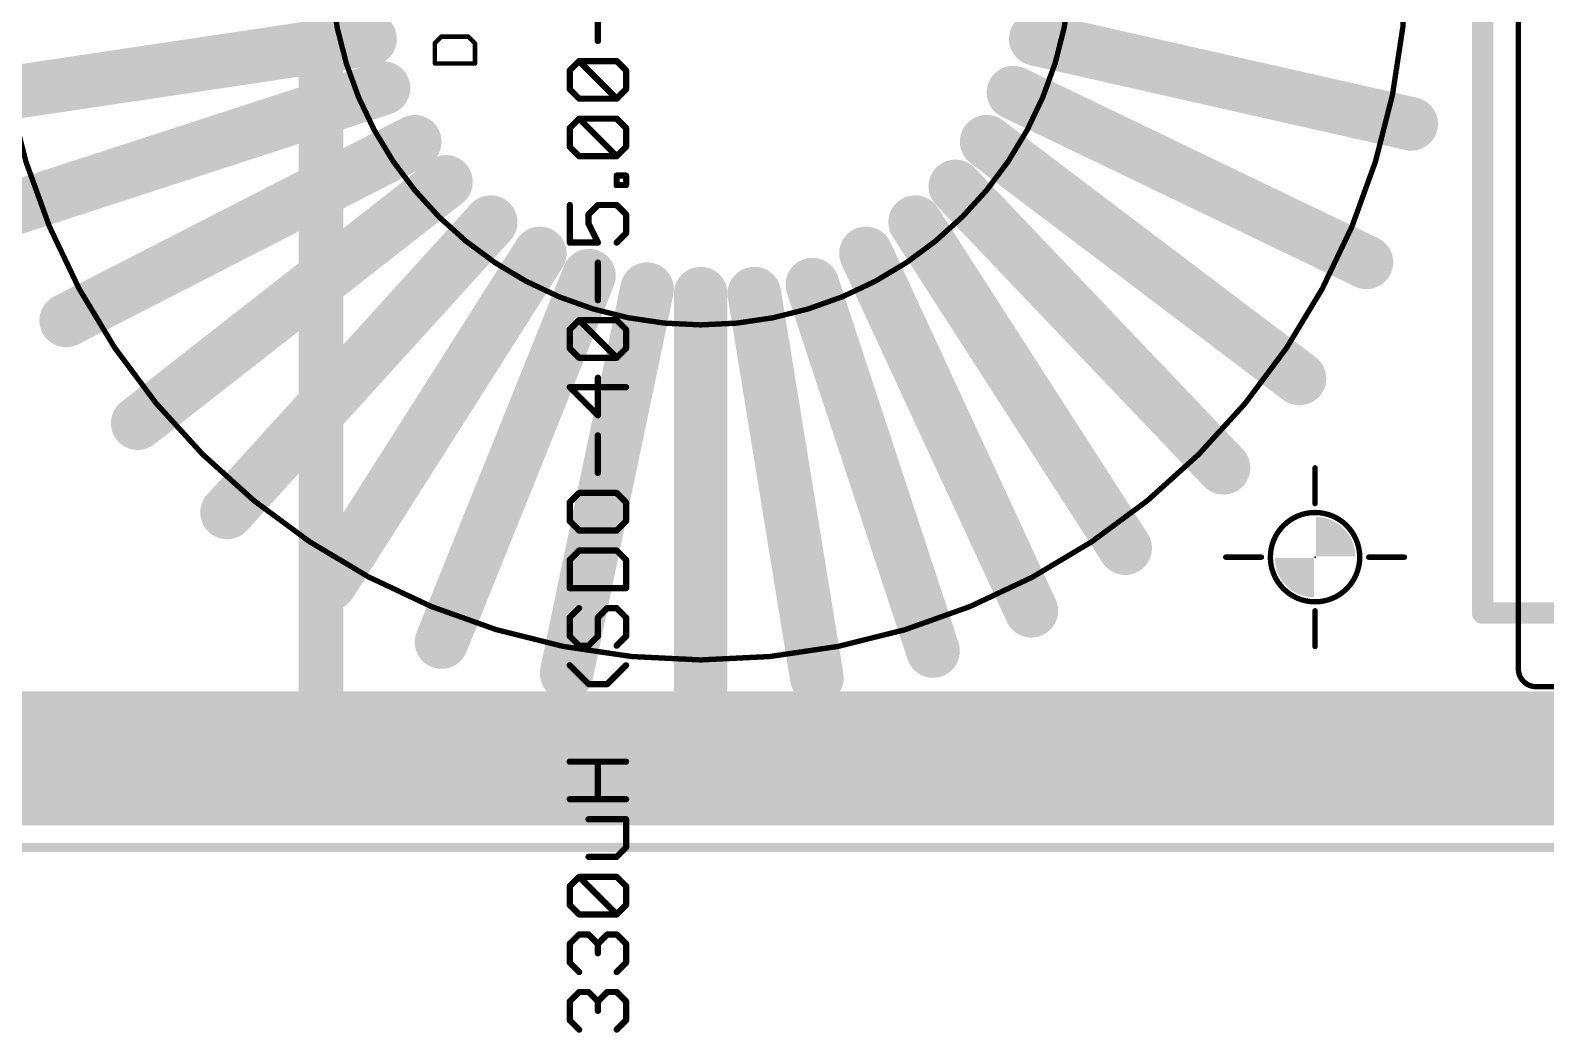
# Model space of a CAD drawing. Extents: x 0 to 165, y -10 to 137.
# Drawn here: x 21.59 to 64.66, y -5.26 to 23.23 of the extents above; entities that cross this region are included whole.
import ezdxf

# ---------------------------------------------------------------- set-up
doc = ezdxf.new("R2010")
doc.units = 0
for name, color, linetype in [('1', 14, 'CONTINUOUS'), ('16', 174, 'CONTINUOUS'), ('18', 94, 'CONTINUOUS'), ('20', 178, 'CONTINUOUS'), ('21', 251, 'CONTINUOUS'), ('23', 178, 'CONTINUOUS'), ('27', 251, 'CONTINUOUS')]:
    doc.layers.add(name, color=color, linetype=linetype)

# ---------------------------------------------------------------- blocks, each defined once
blk = doc.blocks.new('OCTAGONV')
at = {"const_width": 0.5}
blk.add_lwpolyline([(-0.25, -0.1036), (-0.25, 0.1036), (-0.1036, 0.25), (0.1036, 0.25), (0.25, 0.1036), (0.25, -0.1036), (0.1036, -0.25), (-0.1036, -0.25), (-0.25, -0.1036), (-0.25, 0.1036)], dxfattribs=at)

msp = doc.modelspace()

# ---------------------------------------------------------------- linework, layer by layer
at = {"layer": '1'}
for points, const_width in [([(62.865, 6.6675), (62.865, 42.545)], 0.6096), ([(58.1025, 10.795), (58.1025, 9.779)], 0.1524), ([(55.5625, 8.255), (56.5785, 8.255)], 0.1524), ([(60.6425, 8.255), (59.6265, 8.255)], 0.1524), ([(72.39, 6.6675), (62.865, 6.6675)], 0.6096), ([(58.1025, 5.715), (58.1025, 6.731)], 0.1524), ([(13.0175, 2.54), (29.845, 2.54)], 1.27), ([(29.845, 2.54), (86.6775, 2.54)], 1.27)]:
    msp.add_lwpolyline(points, dxfattribs=dict(at, const_width=const_width))
for points, const_width in [([(58.1406, 10.795, 1), (58.0644, 10.795)], 0.0762), ([(58.1025, 6.985, 1), (58.1025, 9.525, 1), (58.1025, 6.985)], 0.1524), ([(58.0644, 9.779, 1), (58.1406, 9.779)], 0.0762), ([(58.6867, 8.2804, 0.4142), (58.1279, 8.8392)], 1.1176), ([(57.5183, 8.2296, 0.4142), (58.0771, 7.6708)], 1.1176), ([(55.5625, 8.2931, 1), (55.5625, 8.2169)], 0.0762), ([(56.5785, 8.2169, 1), (56.5785, 8.2931)], 0.0762), ([(59.6265, 8.2931, 1), (59.6265, 8.2169)], 0.0762), ([(60.6425, 8.2169, 1), (60.6425, 8.2931)], 0.0762), ([(62.865, 6.8199, 1), (62.865, 6.5151)], 0.3048), ([(58.1406, 6.731, 1), (58.0644, 6.731)], 0.0762), ([(62.7126, 6.6675, 1), (63.0174, 6.6675)], 0.3048), ([(58.0644, 5.715, 1), (58.1406, 5.715)], 0.0762), ([(29.845, 2.8575, 1), (29.845, 2.2225)], 0.635), ([(29.845, 2.2225, 1), (29.845, 2.8575)], 0.635)]:
    msp.add_lwpolyline(points, format="xyb", dxfattribs=dict(at, const_width=const_width))
at = {"layer": '16'}
for points, const_width in [([(29.845, 2.54), (29.845, 35.5149)], 1.27), ([(58.1025, 10.795), (58.1025, 9.779)], 0.1524), ([(55.5625, 8.255), (56.5785, 8.255)], 0.1524), ([(60.6425, 8.255), (59.6265, 8.255)], 0.1524), ([(58.1025, 5.715), (58.1025, 6.731)], 0.1524), ([(29.845, 2.54), (13.0175, 2.54)], 3.81), ([(29.845, 2.54), (72.39, 2.54)], 3.81)]:
    msp.add_lwpolyline(points, dxfattribs=dict(at, const_width=const_width))
for points, const_width in [([(58.1406, 10.795, 1), (58.0644, 10.795)], 0.0762), ([(58.1025, 6.985, 1), (58.1025, 9.525, 1), (58.1025, 6.985)], 0.1524), ([(58.0644, 9.779, 1), (58.1406, 9.779)], 0.0762), ([(58.6867, 8.2804, 0.4142), (58.1279, 8.8392)], 1.1176), ([(57.5183, 8.2296, 0.4142), (58.0771, 7.6708)], 1.1176), ([(55.5625, 8.2931, 1), (55.5625, 8.2169)], 0.0762), ([(56.5785, 8.2169, 1), (56.5785, 8.2931)], 0.0762), ([(59.6265, 8.2931, 1), (59.6265, 8.2169)], 0.0762), ([(60.6425, 8.2169, 1), (60.6425, 8.2931)], 0.0762), ([(58.1406, 6.731, 1), (58.0644, 6.731)], 0.0762), ([(58.0644, 5.715, 1), (58.1406, 5.715)], 0.0762), ([(29.845, 3.4925, 1), (29.845, 1.5875)], 1.905), ([(29.845, 1.5875, 1), (29.845, 3.4925)], 1.905), ([(29.5275, 2.54, 1), (30.1625, 2.54)], 0.635)]:
    msp.add_lwpolyline(points, format="xyb", dxfattribs=dict(at, const_width=const_width))
at = {"layer": '20', "const_width": 0.254}
msp.add_lwpolyline([(0, 0), (149.205, 0)], dxfattribs=at)
at = {"layer": '21'}
for points, const_width in [([(38.4841, 45.3499, 18.5611), (42.7959, 45.3499)], 0.1524), ([(38.4924, 35.7199, 9.7136), (42.7876, 35.7199)], 0.1524), ([(31.2983, 22.6102, 1), (31.1857, 23.3638)], 0.762), ([(50.2491, 23.3586, 1), (50.0809, 22.6154)], 0.762), ([(33.1143, 22.8643, 1), (33.0508, 22.8643)], 0.0635), ([(33.0601, 22.8867, 1), (33.105, 22.8418)], 0.0635), ([(33.2732, 23.0867, 1), (33.2732, 23.0232)], 0.0635), ([(33.2956, 23.0325, 1), (33.2507, 23.0774)], 0.0635), ([(34.0583, 23.0774, 1), (34.0134, 23.0325)], 0.0635), ([(34.0358, 23.0232, 1), (34.0358, 23.0867)], 0.0635), ([(34.2583, 22.8643, 1), (34.1947, 22.8643)], 0.0635), ([(34.204, 22.8418, 1), (34.249, 22.8867)], 0.0635), ([(31.7409, 21.2277, 1), (31.5051, 21.9523)], 0.762), ([(33.0825, 22.3241, 1), (33.0825, 22.2606)], 0.0635), ([(33.0508, 22.2923, 1), (33.1143, 22.2923)], 0.0635), ([(34.1947, 22.2923, 1), (34.2583, 22.2923)], 0.0635), ([(34.2265, 22.2606, 1), (34.2265, 22.3241)], 0.0635), ([(49.6952, 21.8063, 1), (49.3648, 21.1197)], 0.762), ([(60.7489, 20.2024, 1), (60.9171, 20.9456)], 0.762), ([(32.6859, 19.727, 1), (32.3381, 20.405)], 0.762), ([(48.998, 20.3698, 1), (48.538, 19.7622)], 0.762), ([(33.6358, 18.623, 1), (33.1662, 19.223)], 0.762), ([(48.1549, 19.0588, 1), (47.6031, 18.5332)], 0.762), ([(34.9531, 17.5239, 1), (34.3889, 18.0361)], 0.762), ([(47.0563, 17.9863, 1), (46.4157, 17.5737)], 0.762), ([(36.3896, 16.6867, 1), (35.7464, 17.0953)], 0.762), ([(45.6848, 17.0509, 1), (44.9932, 16.7311)], 0.762), ([(59.3978, 16.2937, 1), (59.7282, 16.9803)], 0.762), ([(37.8185, 16.1138, 1), (37.1115, 16.3982)], 0.762), ([(39.4889, 15.7969, 1), (38.7431, 15.9531)], 0.762), ([(41.021, 15.748, 1), (40.259, 15.748)], 0.762), ([(42.54, 15.8092, 1), (41.788, 15.6868)], 0.762), ([(44.1769, 16.1212, 1), (43.4531, 15.8828)], 0.762), ([(22.4321, 15.325, 1), (22.7799, 14.647)], 0.762), ([(57.428, 13.0312, 1), (57.888, 13.6388)], 0.762), ([(24.4032, 12.365, 1), (24.8728, 11.765)], 0.762), ([(55.2231, 10.5322, 1), (55.7749, 11.0578)], 0.762), ([(26.8959, 9.7811, 1), (27.4601, 9.2689)], 0.762), ([(52.3847, 8.3027, 1), (53.0253, 8.7153)], 0.762), ([(29.7774, 7.6973, 1), (30.4206, 7.2887)], 0.762), ([(49.6922, 6.5711, 1), (50.3838, 6.8909)], 0.762), ([(32.9205, 5.9842, 1), (33.6275, 5.6998)], 0.762), ([(46.8821, 5.4688, 1), (47.6059, 5.7072)], 0.762), ([(36.4571, 5.0311, 1), (37.2029, 4.8749)], 0.762), ([(43.566, 4.7648, 1), (44.318, 4.8872)], 0.762), ([(40.259, 4.572, 1), (41.021, 4.572)], 0.762), ([(63.881, 5.08, 0.4142), (64.389, 4.572)], 0.1524), ([(63.9191, 5.08, 1), (63.8429, 5.08)], 0.0762), ([(63.8429, 5.08, 1), (63.9191, 5.08)], 0.0762), ([(64.389, 4.6101, 1), (64.389, 4.5339)], 0.0762), ([(64.389, 4.5339, 1), (64.389, 4.6101)], 0.0762)]:
    msp.add_lwpolyline(points, format="xyb", dxfattribs=dict(at, const_width=const_width))
for points, const_width in [([(63.881, 5.08), (63.881, 35.56)], 0.1524), ([(31.242, 22.987), (20.193, 21.336)], 1.524), ([(50.165, 22.987), (60.833, 20.574)], 1.524), ([(33.2732, 23.055), (33.0825, 22.8643)], 0.127), ([(33.0825, 22.8643), (33.0825, 22.2923)], 0.127), ([(34.0358, 23.055), (33.2732, 23.055)], 0.127), ([(34.2265, 22.8643), (34.0358, 23.055)], 0.127), ([(34.2265, 22.2923), (34.2265, 22.8643)], 0.127), ([(31.623, 21.59), (21.082, 18.161)], 1.524), ([(33.0825, 22.2923), (34.2265, 22.2923)], 0.127), ([(49.53, 21.463), (59.563, 16.637)], 1.524), ([(32.512, 20.066), (22.606, 14.986)], 1.524), ([(48.768, 20.066), (57.658, 13.335)], 1.524), ([(33.401, 18.923), (24.638, 12.065)], 1.524), ([(47.879, 18.796), (55.499, 10.795)], 1.524), ([(34.671, 17.78), (27.178, 9.525)], 1.524), ([(46.736, 17.78), (52.705, 8.509)], 1.524), ([(36.068, 16.891), (30.099, 7.493)], 1.524), ([(45.339, 16.891), (50.038, 6.731)], 1.524), ([(37.465, 16.256), (33.274, 5.842)], 1.524), ([(39.116, 15.875), (36.83, 4.953)], 1.524), ([(40.64, 15.748), (40.64, 4.572)], 1.524), ([(42.164, 15.748), (43.942, 4.826)], 1.524), ([(43.815, 16.002), (47.244, 5.588)], 1.524), ([(80.391, 4.572), (64.389, 4.572)], 0.1524)]:
    msp.add_lwpolyline(points, dxfattribs=dict(at, const_width=const_width))
at = {"layer": '23'}
msp.add_point((58.1025, 8.255), dxfattribs=at)
at = {"layer": '27', "const_width": 0.1778}
for points in [[(37.7183, 22.9288), (37.7183, 23.9965)], [(36.9175, 22.0924), (37.1845, 22.3593)], [(37.1845, 22.3593), (38.2522, 22.3593)], [(38.2522, 21.2916), (37.1845, 22.3593)], [(38.2522, 22.3593), (38.5191, 22.0924)], [(36.9175, 21.5585), (36.9175, 22.0924)], [(38.5191, 22.0924), (38.5191, 21.5585)], [(37.1845, 21.2916), (36.9175, 21.5585)], [(38.5191, 21.5585), (38.2522, 21.2916)], [(38.2522, 21.2916), (37.1845, 21.2916)], [(36.9175, 20.4552), (37.1845, 20.7222)], [(37.1845, 20.7222), (38.2522, 20.7222)], [(38.2522, 19.6545), (37.1845, 20.7222)], [(38.2522, 20.7222), (38.5191, 20.4552)], [(36.9175, 19.9214), (36.9175, 20.4552)], [(38.5191, 20.4552), (38.5191, 19.9214)], [(37.1845, 19.6545), (36.9175, 19.9214)], [(38.5191, 19.9214), (38.2522, 19.6545)], [(38.2522, 19.6545), (37.1845, 19.6545)], [(38.2522, 18.8359), (38.2522, 19.1028)], [(38.2522, 19.1028), (38.5191, 19.1028)], [(38.5191, 19.1028), (38.5191, 18.8359)], [(38.5191, 18.8359), (38.2522, 18.8359)], [(36.9175, 18.2664), (36.9175, 17.1987)], [(37.4514, 17.9995), (37.7183, 18.2664)], [(37.7183, 18.2664), (38.2522, 18.2664)], [(38.2522, 18.2664), (38.5191, 17.9995)], [(37.4514, 17.7326), (37.4514, 17.9995)], [(37.7183, 17.1987), (37.4514, 17.7326)], [(38.5191, 17.9995), (38.5191, 17.4657)], [(36.9175, 17.1987), (37.7183, 17.1987)], [(38.5191, 17.4657), (38.2522, 17.1987)], [(37.7183, 15.5616), (37.7183, 16.6293)], [(36.9175, 14.7252), (37.1845, 14.9921)], [(37.1845, 14.9921), (38.2522, 14.9921)], [(38.2522, 13.9244), (37.1845, 14.9921)], [(38.2522, 14.9921), (38.5191, 14.7252)], [(36.9175, 14.1913), (36.9175, 14.7252)], [(38.5191, 14.7252), (38.5191, 14.1913)], [(37.1845, 13.9244), (36.9175, 14.1913)], [(38.5191, 14.1913), (38.2522, 13.9244)], [(38.2522, 13.9244), (37.1845, 13.9244)], [(37.7183, 12.2873), (37.7183, 13.355)], [(38.5191, 13.088), (36.9175, 13.088)], [(36.9175, 13.088), (37.7183, 12.2873)], [(37.7183, 10.6501), (37.7183, 11.7178)], [(37.1845, 10.0807), (36.9175, 9.8137)], [(38.2522, 10.0807), (37.1845, 10.0807)], [(38.5191, 9.8137), (38.2522, 10.0807)], [(36.9175, 9.8137), (36.9175, 9.2799)], [(38.5191, 9.2799), (38.5191, 9.8137)], [(36.9175, 9.2799), (37.1845, 9.0129)], [(37.1845, 9.0129), (38.2522, 9.0129)], [(38.2522, 9.0129), (38.5191, 9.2799)], [(37.1845, 8.4435), (36.9175, 8.1766)], [(36.9175, 8.1766), (36.9175, 7.3758)], [(38.2522, 8.4435), (37.1845, 8.4435)], [(38.5191, 8.1766), (38.2522, 8.4435)], [(38.5191, 7.3758), (38.5191, 8.1766)], [(36.9175, 7.3758), (38.5191, 7.3758)], [(37.1845, 6.8063), (36.9175, 6.5394)], [(37.7183, 6.5394), (37.9852, 6.8063)], [(37.9852, 6.8063), (38.2522, 6.8063)], [(38.2522, 6.8063), (38.5191, 6.5394)], [(36.9175, 6.5394), (36.9175, 6.0056)], [(37.7183, 6.0056), (37.7183, 6.5394)], [(38.5191, 6.5394), (38.5191, 6.0056)], [(36.9175, 6.0056), (37.1845, 5.7386)], [(37.4514, 5.7386), (37.7183, 6.0056)], [(38.5191, 6.0056), (38.2522, 5.7386)], [(37.1845, 5.7386), (37.4514, 5.7386)], [(37.4514, 4.6472), (36.9175, 5.181)], [(38.5191, 5.181), (37.9852, 4.6472)], [(37.9852, 4.6472), (37.4514, 4.6472)], [(36.9175, 2.4406), (38.5191, 2.4406)], [(37.7183, 1.3729), (37.7183, 2.4406)], [(38.5191, 1.3729), (36.9175, 1.3729)], [(38.5191, 0.8034), (37.4514, 0.8034)], [(38.5191, 0.0027), (38.5191, 0.8034)], [(38.2522, -0.2643), (38.5191, 0.0027)], [(37.4514, -0.2643), (38.2522, -0.2643)], [(36.9175, -1.1006), (37.1845, -0.8337)], [(37.1845, -0.8337), (38.2522, -0.8337)], [(38.2522, -1.9014), (37.1845, -0.8337)], [(38.2522, -0.8337), (38.5191, -1.1006)], [(36.9175, -1.6345), (36.9175, -1.1006)], [(38.5191, -1.1006), (38.5191, -1.6345)], [(37.1845, -1.9014), (36.9175, -1.6345)], [(38.5191, -1.6345), (38.2522, -1.9014)], [(38.2522, -1.9014), (37.1845, -1.9014)], [(36.9175, -2.7378), (37.1845, -2.4709)], [(37.1845, -2.4709), (37.4514, -2.4709)], [(37.4514, -2.4709), (37.7183, -2.7378)], [(37.7183, -2.7378), (37.9852, -2.4709)], [(37.9852, -2.4709), (38.2522, -2.4709)], [(38.2522, -2.4709), (38.5191, -2.7378)], [(36.9175, -3.2717), (36.9175, -2.7378)], [(37.7183, -2.7378), (37.7183, -3.0047)], [(38.5191, -2.7378), (38.5191, -3.2717)], [(37.1845, -3.5386), (36.9175, -3.2717)], [(38.5191, -3.2717), (38.2522, -3.5386)], [(36.9175, -4.375), (37.1845, -4.108)], [(36.9175, -4.9088), (36.9175, -4.375)], [(37.1845, -4.108), (37.4514, -4.108)], [(37.4514, -4.108), (37.7183, -4.375)], [(37.7183, -4.375), (37.9852, -4.108)], [(37.7183, -4.375), (37.7183, -4.6419)], [(37.9852, -4.108), (38.2522, -4.108)], [(38.2522, -4.108), (38.5191, -4.375)], [(38.5191, -4.375), (38.5191, -4.9088)], [(37.1845, -5.1757), (36.9175, -4.9088)], [(38.5191, -4.9088), (38.2522, -5.1757)]]:
    msp.add_lwpolyline(points, dxfattribs=at)
at = {"layer": '27', "const_width": 0.0889}
for points in [[(37.6739, 22.9288, 1), (37.7628, 22.9288)], [(37.2159, 22.3908, 1), (37.153, 22.3279)], [(37.1845, 22.4038, 1), (37.1845, 22.3149)], [(37.2159, 22.3279, 1), (37.153, 22.3908)], [(38.2836, 22.3908, 1), (38.2207, 22.3279)], [(38.2522, 22.3149, 1), (38.2522, 22.4038)], [(36.962, 22.0924, 1), (36.8731, 22.0924)], [(36.8861, 22.1238, 1), (36.949, 22.061)], [(38.5635, 22.0924, 1), (38.4747, 22.0924)], [(38.4877, 22.061, 1), (38.5505, 22.1238)], [(36.949, 21.59, 1), (36.8861, 21.5271)], [(36.8731, 21.5585, 1), (36.962, 21.5585)], [(38.4747, 21.5585, 1), (38.5635, 21.5585)], [(38.5505, 21.5271, 1), (38.4877, 21.59)], [(37.1845, 21.3361, 1), (37.1845, 21.2472)], [(37.153, 21.2602, 1), (37.2159, 21.323)], [(38.2207, 21.323, 1), (38.2836, 21.2602)], [(38.2207, 21.2602, 1), (38.2836, 21.323)], [(38.2522, 21.2472, 1), (38.2522, 21.3361)], [(37.2159, 20.7536, 1), (37.153, 20.6907)], [(37.1845, 20.7666, 1), (37.1845, 20.6777)], [(37.2159, 20.6907, 1), (37.153, 20.7536)], [(38.2836, 20.7536, 1), (38.2207, 20.6907)], [(38.2522, 20.6777, 1), (38.2522, 20.7666)], [(36.8861, 20.4867, 1), (36.949, 20.4238)], [(36.962, 20.4552, 1), (36.8731, 20.4552)], [(38.5635, 20.4552, 1), (38.4747, 20.4552)], [(38.4877, 20.4238, 1), (38.5505, 20.4867)], [(36.949, 19.9528, 1), (36.8861, 19.89)], [(36.8731, 19.9214, 1), (36.962, 19.9214)], [(38.4747, 19.9214, 1), (38.5635, 19.9214)], [(38.5505, 19.89, 1), (38.4877, 19.9528)], [(37.1845, 19.6989, 1), (37.1845, 19.61)], [(37.153, 19.623, 1), (37.2159, 19.6859)], [(38.2207, 19.6859, 1), (38.2836, 19.623)], [(38.2207, 19.623, 1), (38.2836, 19.6859)], [(38.2522, 19.61, 1), (38.2522, 19.6989)], [(38.2522, 19.1473, 1), (38.2522, 19.0584)], [(38.2966, 19.1028, 1), (38.2077, 19.1028)], [(38.5635, 19.1028, 1), (38.4747, 19.1028)], [(38.5191, 19.0584, 1), (38.5191, 19.1473)], [(38.2522, 18.8803, 1), (38.2522, 18.7914)], [(38.2077, 18.8359, 1), (38.2966, 18.8359)], [(38.4747, 18.8359, 1), (38.5635, 18.8359)], [(38.5191, 18.7914, 1), (38.5191, 18.8803)], [(36.962, 18.2664, 1), (36.8731, 18.2664)], [(37.7183, 18.3109, 1), (37.7183, 18.222)], [(37.7497, 18.235, 1), (37.6869, 18.2979)], [(38.2836, 18.2979, 1), (38.2207, 18.235)], [(38.2522, 18.222, 1), (38.2522, 18.3109)], [(37.4911, 17.7525, 1), (37.4116, 17.7127)], [(37.4958, 17.9995, 1), (37.4069, 17.9995)], [(37.42, 18.0309, 1), (37.4828, 17.9681)], [(37.4069, 17.7326, 1), (37.4958, 17.7326)], [(38.5635, 17.9995, 1), (38.4747, 17.9995)], [(38.4877, 17.9681, 1), (38.5505, 18.0309)], [(36.9175, 17.2432, 1), (36.9175, 17.1543)], [(36.8731, 17.1987, 1), (36.962, 17.1987)], [(37.6786, 17.1788, 1), (37.7581, 17.2186)], [(37.7183, 17.1543, 1), (37.7183, 17.2432)], [(38.2207, 17.2302, 1), (38.2836, 17.1673)], [(38.4747, 17.4657, 1), (38.5635, 17.4657)], [(38.5505, 17.4342, 1), (38.4877, 17.4971)], [(37.7628, 16.6293, 1), (37.6739, 16.6293)], [(37.6739, 15.5616, 1), (37.7628, 15.5616)], [(37.2159, 15.0236, 1), (37.153, 14.9607)], [(37.1845, 15.0366, 1), (37.1845, 14.9477)], [(37.2159, 14.9607, 1), (37.153, 15.0236)], [(38.2836, 15.0236, 1), (38.2207, 14.9607)], [(38.2522, 14.9477, 1), (38.2522, 15.0366)], [(36.962, 14.7252, 1), (36.8731, 14.7252)], [(36.8861, 14.7566, 1), (36.949, 14.6938)], [(38.5635, 14.7252, 1), (38.4747, 14.7252)], [(38.4877, 14.6938, 1), (38.5505, 14.7566)], [(36.949, 14.2228, 1), (36.8861, 14.1599)], [(36.8731, 14.1913, 1), (36.962, 14.1913)], [(38.4747, 14.1913, 1), (38.5635, 14.1913)], [(38.5505, 14.1599, 1), (38.4877, 14.2228)], [(37.1845, 13.9689, 1), (37.1845, 13.88)], [(37.153, 13.893, 1), (37.2159, 13.9558)], [(38.2207, 13.9558, 1), (38.2836, 13.893)], [(38.2207, 13.893, 1), (38.2836, 13.9558)], [(38.2522, 13.88, 1), (38.2522, 13.9689)], [(37.7628, 13.355, 1), (37.6739, 13.355)], [(36.949, 13.1195, 1), (36.8861, 13.0566)], [(36.9175, 13.1325, 1), (36.9175, 13.0436)], [(38.5191, 13.0436, 1), (38.5191, 13.1325)], [(37.6739, 12.2873, 1), (37.7628, 12.2873)], [(37.6869, 12.2558, 1), (37.7497, 12.3187)], [(37.7628, 11.7178, 1), (37.6739, 11.7178)], [(37.6739, 10.6501, 1), (37.7628, 10.6501)], [(37.1845, 10.1251, 1), (37.1845, 10.0362)], [(37.2159, 10.0492, 1), (37.153, 10.1121)], [(38.2836, 10.1121, 1), (38.2207, 10.0492)], [(38.2522, 10.0362, 1), (38.2522, 10.1251)], [(36.8861, 9.8452, 1), (36.949, 9.7823)], [(36.962, 9.8137, 1), (36.8731, 9.8137)], [(38.5635, 9.8137, 1), (38.4747, 9.8137)], [(38.4877, 9.7823, 1), (38.5505, 9.8452)], [(36.949, 9.3113, 1), (36.8861, 9.2484)], [(36.8731, 9.2799, 1), (36.962, 9.2799)], [(37.1845, 9.0574, 1), (37.1845, 8.9685)], [(37.153, 8.9815, 1), (37.2159, 9.0444)], [(38.2207, 9.0444, 1), (38.2836, 8.9815)], [(38.2522, 8.9685, 1), (38.2522, 9.0574)], [(38.4747, 9.2799, 1), (38.5635, 9.2799)], [(38.5505, 9.2484, 1), (38.4877, 9.3113)], [(36.8861, 8.208, 1), (36.949, 8.1451)], [(36.962, 8.1766, 1), (36.8731, 8.1766)], [(37.1845, 8.4879, 1), (37.1845, 8.3991)], [(37.2159, 8.4121, 1), (37.153, 8.4749)], [(38.2836, 8.4749, 1), (38.2207, 8.4121)], [(38.2522, 8.3991, 1), (38.2522, 8.4879)], [(38.5635, 8.1766, 1), (38.4747, 8.1766)], [(38.4877, 8.1451, 1), (38.5505, 8.208)], [(36.9175, 7.4202, 1), (36.9175, 7.3313)], [(36.8731, 7.3758, 1), (36.962, 7.3758)], [(38.4747, 7.3758, 1), (38.5635, 7.3758)], [(38.5191, 7.3313, 1), (38.5191, 7.4202)], [(37.2159, 6.7749, 1), (37.153, 6.8378)], [(37.9852, 6.8508, 1), (37.9852, 6.7619)], [(38.0167, 6.7749, 1), (37.9538, 6.8378)], [(38.2836, 6.8378, 1), (38.2207, 6.7749)], [(38.2522, 6.7619, 1), (38.2522, 6.8508)], [(36.962, 6.5394, 1), (36.8731, 6.5394)], [(36.8861, 6.5708, 1), (36.949, 6.508)], [(37.6869, 6.5708, 1), (37.7497, 6.508)], [(37.7628, 6.5394, 1), (37.6739, 6.5394)], [(38.5635, 6.5394, 1), (38.4747, 6.5394)], [(38.4877, 6.508, 1), (38.5505, 6.5708)], [(36.949, 6.037, 1), (36.8861, 5.9741)], [(36.8731, 6.0056, 1), (36.962, 6.0056)], [(37.6739, 6.0056, 1), (37.7628, 6.0056)], [(37.7497, 5.9741, 1), (37.6869, 6.037)], [(38.4747, 6.0056, 1), (38.5635, 6.0056)], [(38.5505, 5.9741, 1), (38.4877, 6.037)], [(37.1845, 5.7831, 1), (37.1845, 5.6942)], [(37.153, 5.7072, 1), (37.2159, 5.7701)], [(37.42, 5.7701, 1), (37.4828, 5.7072)], [(37.4514, 5.6942, 1), (37.4514, 5.7831)], [(38.2207, 5.7701, 1), (38.2836, 5.7072)], [(36.949, 5.2125, 1), (36.8861, 5.1496)], [(38.5505, 5.1496, 1), (38.4877, 5.2125)], [(37.4514, 4.6916, 1), (37.4514, 4.6027)], [(37.42, 4.6158, 1), (37.4828, 4.6786)], [(37.9538, 4.6786, 1), (38.0167, 4.6158)], [(37.9852, 4.6027, 1), (37.9852, 4.6916)], [(36.9175, 2.485, 1), (36.9175, 2.3961)], [(37.7628, 2.4406, 1), (37.6739, 2.4406)], [(38.5191, 2.3961, 1), (38.5191, 2.485)], [(36.9175, 1.4173, 1), (36.9175, 1.3284)], [(37.6739, 1.3729, 1), (37.7628, 1.3729)], [(38.5191, 1.3284, 1), (38.5191, 1.4173)], [(37.4514, 0.8479, 1), (37.4514, 0.759)], [(38.5635, 0.8034, 1), (38.4747, 0.8034)], [(38.5191, 0.759, 1), (38.5191, 0.8479)], [(38.4747, 0.0027, 1), (38.5635, 0.0027)], [(38.5505, -0.0288, 1), (38.4877, 0.0341)], [(37.4514, -0.2198, 1), (37.4514, -0.3087)], [(38.2207, -0.2328, 1), (38.2836, -0.2957)], [(38.2522, -0.3087, 1), (38.2522, -0.2198)], [(37.2159, -0.8023, 1), (37.153, -0.8651)], [(37.1845, -0.7893, 1), (37.1845, -0.8782)], [(37.2159, -0.8651, 1), (37.153, -0.8023)], [(38.2836, -0.8023, 1), (38.2207, -0.8651)], [(38.2522, -0.8782, 1), (38.2522, -0.7893)], [(36.8861, -1.0692, 1), (36.949, -1.1321)], [(36.962, -1.1006, 1), (36.8731, -1.1006)], [(38.5635, -1.1006, 1), (38.4747, -1.1006)], [(38.4877, -1.1321, 1), (38.5505, -1.0692)], [(36.949, -1.6031, 1), (36.8861, -1.6659)], [(36.8731, -1.6345, 1), (36.962, -1.6345)], [(38.4747, -1.6345, 1), (38.5635, -1.6345)], [(38.5505, -1.6659, 1), (38.4877, -1.6031)], [(37.1845, -1.857, 1), (37.1845, -1.9459)], [(37.153, -1.9329, 1), (37.2159, -1.87)], [(38.2207, -1.87, 1), (38.2836, -1.9329)], [(38.2207, -1.9329, 1), (38.2836, -1.87)], [(38.2522, -1.9459, 1), (38.2522, -1.857)], [(37.1845, -2.4264, 1), (37.1845, -2.5153)], [(37.2159, -2.5023, 1), (37.153, -2.4394)], [(37.4828, -2.4394, 1), (37.42, -2.5023)], [(37.4514, -2.5153, 1), (37.4514, -2.4264)], [(37.9852, -2.4264, 1), (37.9852, -2.5153)], [(38.0167, -2.5023, 1), (37.9538, -2.4394)], [(38.2836, -2.4394, 1), (38.2207, -2.5023)], [(38.2522, -2.5153, 1), (38.2522, -2.4264)], [(36.962, -2.7378, 1), (36.8731, -2.7378)], [(36.8861, -2.7064, 1), (36.949, -2.7692)], [(37.6869, -2.7064, 1), (37.7497, -2.7692)], [(37.7628, -2.7378, 1), (37.6739, -2.7378)], [(37.6739, -3.0047, 1), (37.7628, -3.0047)], [(37.6869, -2.7692, 1), (37.7497, -2.7064)], [(38.5635, -2.7378, 1), (38.4747, -2.7378)], [(38.4877, -2.7692, 1), (38.5505, -2.7064)], [(36.949, -3.2402, 1), (36.8861, -3.3031)], [(36.8731, -3.2717, 1), (36.962, -3.2717)], [(38.4747, -3.2717, 1), (38.5635, -3.2717)], [(38.5505, -3.3031, 1), (38.4877, -3.2402)], [(37.153, -3.57, 1), (37.2159, -3.5072)], [(38.2207, -3.5072, 1), (38.2836, -3.57)], [(36.8861, -4.3435, 1), (36.949, -4.4064)], [(36.962, -4.375, 1), (36.8731, -4.375)], [(37.1845, -4.0636, 1), (37.1845, -4.1525)], [(37.2159, -4.1395, 1), (37.153, -4.0766)], [(37.4828, -4.0766, 1), (37.42, -4.1395)], [(37.4514, -4.1525, 1), (37.4514, -4.0636)], [(37.6869, -4.3435, 1), (37.7497, -4.4064)], [(37.7628, -4.375, 1), (37.6739, -4.375)], [(37.6869, -4.4064, 1), (37.7497, -4.3435)], [(37.9852, -4.0636, 1), (37.9852, -4.1525)], [(38.0167, -4.1395, 1), (37.9538, -4.0766)], [(38.2836, -4.0766, 1), (38.2207, -4.1395)], [(38.2522, -4.1525, 1), (38.2522, -4.0636)], [(38.5635, -4.375, 1), (38.4747, -4.375)], [(38.4877, -4.4064, 1), (38.5505, -4.3435)], [(37.6739, -4.6419, 1), (37.7628, -4.6419)], [(36.949, -4.8774, 1), (36.8861, -4.9402)], [(36.8731, -4.9088, 1), (36.962, -4.9088)], [(37.153, -5.2072, 1), (37.2159, -5.1443)], [(38.2207, -5.1443, 1), (38.2836, -5.2072)], [(38.4747, -4.9088, 1), (38.5635, -4.9088)], [(38.5505, -4.9402, 1), (38.4877, -4.8774)]]:
    msp.add_lwpolyline(points, format="xyb", dxfattribs=at)

# ---------------------------------------------------------------- block references
at = {"layer": '18', "xscale": 1.778, "yscale": 1.778}
msp.add_blockref('OCTAGONV', (29.845, 2.54), dxfattribs=at)
msp.add_blockref('OCTAGONV', (29.845, 2.54), dxfattribs=at)

doc.saveas('drawing.dxf')
